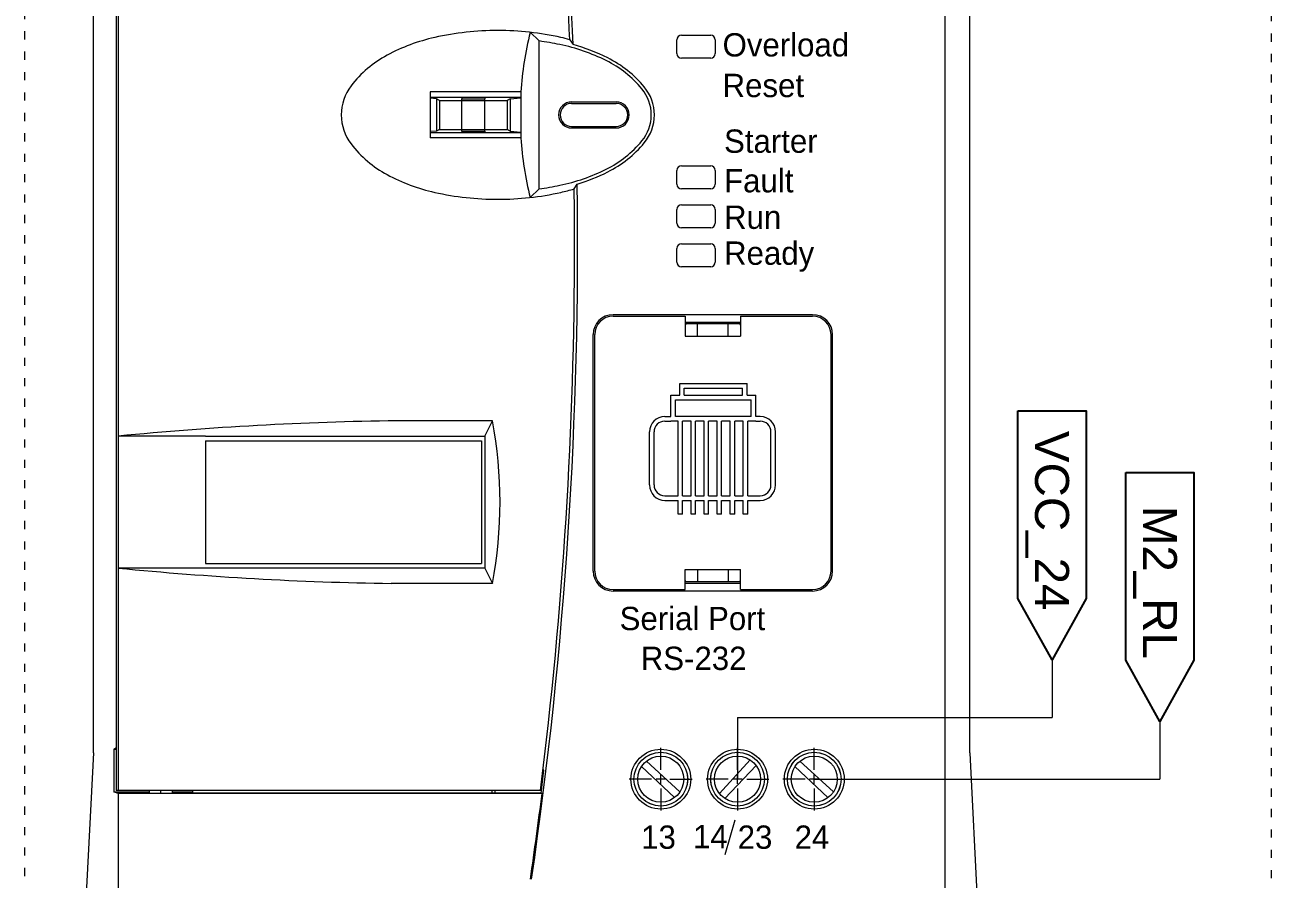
# Model space of a CAD drawing. Header units: millimetres. Extents: x 32696 to 36207, y 16706 to 17911.
# Drawn here: x 35522.5 to 35705.6, y 16907.3 to 17032.9 of the extents above; entities that cross this region are included whole.
import ezdxf
from ezdxf.enums import TextEntityAlignment as Align

# ---------------------------------------------------------------- set-up
doc = ezdxf.new("R2010")
doc.units = ezdxf.units.MM
doc.header["$LTSCALE"] = 0.1
doc.linetypes.add('ACAD_ISO03W100', pattern=[30, 12, -18])
doc.layers.get('0').update_dxf_attribs({"lineweight": 20})
for name, color, linetype, lineweight in [('ALIMENTAÇÃO', 1, 'Continuous', 25), ('ANNOTATION', 252, 'ACAD_ISO03W100', 13), ('COMANDOS', 5, 'Continuous', 25)]:
    doc.layers.add(name, color=color, linetype=linetype, lineweight=lineweight)
doc.styles.add('MtXpl_Humanst521_BT', font='')
doc.styles.get("Standard").update_dxf_attribs({"font": 'arial.ttf'})
doc.styles.get('MtXpl_Humanst521_BT').set_extended_font_data('Humanst521 BT')

# ---------------------------------------------------------------- blocks, each defined once
blk = doc.blocks.new('SSW05')
at = {"lineweight": 9}
for p, q in [((36495.504, 17597.59), (36495.504, 17509.218)), ((36441.52, 17588.939), (36441.52, 17517.87)), ((36441.646, 17588.939), (36441.646, 17517.87)), ((36440.022, 17520.329), (36440.022, 17586.479)), ((36497.127, 17520.329), (36497.127, 17586.479)), ((36468.484, 17567.286), (36469.065, 17566.722)), ((36471.06, 17566.807), (36471.275, 17566.488)), ((36478.046, 17565.897), (36478.046, 17566.797)), ((36478.346, 17567.097), (36480.246, 17567.097)), ((36480.546, 17566.797), (36480.546, 17565.897)), ((36469.065, 17557.086), (36469.065, 17566.722)), ((36480.246, 17565.597), (36478.346, 17565.597)), ((36467.875, 17563.404), (36461.975, 17563.404)), ((36461.975, 17563.404), (36461.975, 17560.404)), ((36461.975, 17563.054), (36467.875, 17563.054)), ((36462.375, 17562.954), (36461.975, 17562.994)), ((36462.375, 17562.954), (36462.375, 17560.854)), ((36462.575, 17562.854), (36462.375, 17562.954)), ((36462.575, 17562.854), (36466.975, 17562.854)), ((36462.575, 17562.854), (36462.575, 17560.954)), ((36462.575, 17562.754), (36462.575, 17561.054)), ((36464.025, 17563.054), (36464.025, 17562.954)), ((36464.025, 17560.854), (36464.025, 17562.954)), ((36464.025, 17562.954), (36465.525, 17562.954)), ((36465.525, 17563.054), (36465.525, 17562.954)), ((36465.525, 17560.854), (36465.525, 17562.954)), ((36467.175, 17562.954), (36466.975, 17562.854)), ((36466.975, 17562.854), (36466.975, 17560.954)), ((36466.975, 17562.754), (36466.975, 17561.054)), ((36467.175, 17562.954), (36467.875, 17563.024)), ((36467.175, 17562.954), (36467.175, 17560.854)), ((36467.875, 17563.404), (36467.875, 17560.404)), ((36471.186, 17562.754), (36474.086, 17562.754)), ((36471.186, 17562.654), (36474.086, 17562.654)), ((36471.186, 17561.154), (36474.086, 17561.154)), ((36471.186, 17561.054), (36474.086, 17561.054)), ((36462.375, 17560.854), (36461.975, 17560.814)), ((36461.975, 17560.754), (36467.875, 17560.754)), ((36467.875, 17560.404), (36461.975, 17560.404)), ((36462.575, 17560.954), (36462.375, 17560.854)), ((36462.575, 17560.954), (36466.975, 17560.954)), ((36464.025, 17560.854), (36464.025, 17560.754)), ((36464.025, 17560.854), (36465.525, 17560.854)), ((36465.525, 17560.854), (36465.525, 17560.754)), ((36467.175, 17560.854), (36466.975, 17560.954)), ((36467.175, 17560.854), (36467.875, 17560.784)), ((36478.046, 17557.388), (36478.046, 17558.288)), ((36478.346, 17558.588), (36480.246, 17558.588)), ((36480.546, 17558.288), (36480.546, 17557.388)), ((36468.484, 17556.522), (36469.065, 17557.086)), ((36471.351, 17557.085), (36471.547, 17557.399)), ((36480.246, 17557.088), (36478.346, 17557.088)), ((36478.046, 17554.848), (36478.046, 17555.748)), ((36478.346, 17556.048), (36480.246, 17556.048)), ((36480.546, 17555.748), (36480.546, 17554.848)), ((36480.246, 17554.548), (36478.346, 17554.548)), ((36478.046, 17552.308), (36478.046, 17553.208)), ((36478.346, 17553.508), (36480.246, 17553.508)), ((36480.546, 17553.208), (36480.546, 17552.308)), ((36480.246, 17552.008), (36478.346, 17552.008)), ((36486.886, 17548.886), (36473.886, 17548.886)), ((36473.886, 17548.786), (36478.586, 17548.786)), ((36478.586, 17548.786), (36478.586, 17547.486)), ((36482.186, 17548.386), (36478.586, 17548.386)), ((36478.636, 17548.286), (36478.586, 17548.186)), ((36482.136, 17548.286), (36478.636, 17548.286)), ((36479.386, 17547.486), (36479.386, 17548.286)), ((36481.386, 17547.486), (36481.386, 17548.286)), ((36482.136, 17548.286), (36482.186, 17548.186)), ((36482.186, 17548.786), (36486.886, 17548.786)), ((36482.186, 17548.786), (36482.186, 17547.486)), ((36472.586, 17532.176), (36472.586, 17547.586)), ((36472.686, 17532.176), (36472.686, 17547.586)), ((36478.586, 17547.486), (36482.186, 17547.486)), ((36488.086, 17532.176), (36488.086, 17547.586)), ((36488.186, 17532.176), (36488.186, 17547.586)), ((36478.225, 17543.644), (36478.225, 17544.391)), ((36478.225, 17544.391), (36482.617, 17544.391)), ((36478.525, 17544.091), (36482.317, 17544.091)), ((36478.525, 17543.644), (36478.525, 17544.091)), ((36482.317, 17543.644), (36482.317, 17544.091)), ((36482.617, 17543.644), (36482.617, 17544.391)), ((36477.653, 17542.246), (36477.653, 17543.644)), ((36477.653, 17543.644), (36478.225, 17543.644)), ((36477.953, 17542.246), (36477.953, 17543.344)), ((36477.953, 17543.344), (36478.525, 17543.344)), ((36478.525, 17543.644), (36482.317, 17543.644)), ((36478.525, 17543.344), (36482.317, 17543.344)), ((36478.525, 17543.344), (36478.525, 17543.344)), ((36482.317, 17543.344), (36482.317, 17543.344)), ((36482.317, 17543.344), (36482.889, 17543.344)), ((36482.617, 17543.644), (36483.189, 17543.644)), ((36482.889, 17542.246), (36482.889, 17543.344)), ((36483.189, 17542.246), (36483.189, 17543.644)), ((36466.02, 17541.97), (36459.796, 17541.97)), ((36465.52, 17540.97), (36466.02, 17541.97)), ((36477.256, 17542.246), (36477.653, 17542.246)), ((36477.256, 17541.946), (36477.653, 17541.946)), ((36478.116, 17541.946), (36477.653, 17541.946)), ((36482.889, 17542.246), (36477.953, 17542.246)), ((36478.116, 17537.086), (36478.116, 17541.946)), ((36478.964, 17541.946), (36478.416, 17541.946)), ((36478.416, 17537.086), (36478.416, 17541.946)), ((36478.964, 17537.086), (36478.964, 17541.946)), ((36479.812, 17541.946), (36479.264, 17541.946)), ((36479.264, 17537.086), (36479.264, 17541.946)), ((36479.812, 17537.086), (36479.812, 17541.946)), ((36480.66, 17541.946), (36480.112, 17541.946)), ((36480.112, 17537.086), (36480.112, 17541.946)), ((36480.66, 17537.086), (36480.66, 17541.946)), ((36481.508, 17541.946), (36480.96, 17541.946)), ((36480.96, 17537.086), (36480.96, 17541.946)), ((36481.508, 17537.086), (36481.508, 17541.946)), ((36482.356, 17541.946), (36481.808, 17541.946)), ((36481.808, 17537.086), (36481.808, 17541.946)), ((36482.356, 17537.086), (36482.356, 17541.946)), ((36483.189, 17541.946), (36482.656, 17541.946)), ((36482.656, 17537.086), (36482.656, 17541.946)), ((36483.474, 17542.246), (36483.189, 17542.246)), ((36483.189, 17541.946), (36483.474, 17541.946)), ((36447.32, 17540.97), (36441.646, 17540.97)), ((36447.32, 17540.97), (36465.52, 17540.97)), ((36465.52, 17540.97), (36465.52, 17532.37)), ((36476.256, 17537.786), (36476.256, 17541.246)), ((36476.556, 17537.786), (36476.556, 17541.246)), ((36484.174, 17537.786), (36484.174, 17541.246)), ((36484.474, 17537.786), (36484.474, 17541.246)), ((36447.32, 17540.67), (36465.32, 17540.67)), ((36447.32, 17540.67), (36447.32, 17532.67)), ((36465.32, 17540.67), (36465.32, 17532.67)), ((36477.256, 17537.086), (36478.116, 17537.086)), ((36477.256, 17536.786), (36478.116, 17536.786)), ((36478.116, 17535.887), (36478.116, 17536.786)), ((36478.416, 17537.086), (36478.964, 17537.086)), ((36478.416, 17535.887), (36478.416, 17536.786)), ((36478.416, 17536.786), (36478.964, 17536.786)), ((36478.964, 17535.887), (36478.964, 17536.786)), ((36479.264, 17537.086), (36479.812, 17537.086)), ((36479.264, 17535.887), (36479.264, 17536.786)), ((36479.264, 17536.786), (36479.812, 17536.786)), ((36479.812, 17535.887), (36479.812, 17536.786)), ((36480.112, 17537.086), (36480.66, 17537.086)), ((36480.112, 17535.887), (36480.112, 17536.786)), ((36480.112, 17536.786), (36480.66, 17536.786)), ((36480.66, 17535.887), (36480.66, 17536.786)), ((36480.96, 17537.086), (36481.508, 17537.086)), ((36480.96, 17535.887), (36480.96, 17536.786)), ((36480.96, 17536.786), (36481.508, 17536.786)), ((36481.508, 17535.887), (36481.508, 17536.786)), ((36481.808, 17537.086), (36482.356, 17537.086)), ((36481.808, 17535.887), (36481.808, 17536.786)), ((36481.808, 17536.786), (36482.356, 17536.786)), ((36482.356, 17535.887), (36482.356, 17536.786)), ((36482.656, 17537.086), (36483.474, 17537.086)), ((36482.656, 17535.887), (36482.656, 17536.786)), ((36482.656, 17536.786), (36483.474, 17536.786)), ((36478.416, 17535.887), (36478.116, 17535.887)), ((36479.264, 17535.887), (36478.964, 17535.887)), ((36480.112, 17535.887), (36479.812, 17535.887)), ((36480.96, 17535.887), (36480.66, 17535.887)), ((36481.808, 17535.887), (36481.508, 17535.887)), ((36482.656, 17535.887), (36482.356, 17535.887)), ((36447.32, 17532.67), (36465.32, 17532.67)), ((36447.32, 17532.37), (36441.646, 17532.37)), ((36465.52, 17532.37), (36447.32, 17532.37)), ((36465.52, 17532.37), (36466.02, 17531.37)), ((36478.586, 17532.276), (36482.186, 17532.276)), ((36478.586, 17530.976), (36478.586, 17532.276)), ((36479.386, 17532.276), (36479.386, 17531.476)), ((36481.386, 17532.276), (36481.386, 17531.476)), ((36482.186, 17530.976), (36482.186, 17532.276)), ((36466.02, 17531.37), (36459.427, 17531.37)), ((36478.636, 17531.476), (36478.586, 17531.576)), ((36482.186, 17531.376), (36478.586, 17531.376)), ((36482.136, 17531.476), (36478.636, 17531.476)), ((36482.136, 17531.476), (36482.186, 17531.576)), ((36473.886, 17530.976), (36478.586, 17530.976)), ((36486.886, 17530.876), (36473.886, 17530.876)), ((36482.186, 17530.976), (36486.886, 17530.976)), ((36441.52, 17520.667), (36441.35, 17520.57)), ((36441.35, 17520.57), (36441.35, 17517.782)), ((36441.35, 17520.57), (36441.52, 17520.57)), ((36476.992, 17519.214), (36476.992, 17520.664)), ((36481.992, 17519.214), (36481.992, 17520.664)), ((36486.992, 17519.214), (36486.992, 17520.664)), ((36440.022, 17520.329), (36439.075, 17501.668)), ((36478.243, 17517.786), (36476.056, 17519.786)), ((36482.82, 17519.864), (36480.82, 17517.678)), ((36488.243, 17517.786), (36486.056, 17519.786)), ((36497.127, 17520.329), (36498.075, 17501.668)), ((36469.383, 17519.197), (36469.319, 17519.197)), ((36469.383, 17519.197), (36469.32, 17519.21)), ((36477.886, 17517.409), (36475.737, 17519.435)), ((36476.992, 17518.314), (36476.992, 17518.914)), ((36483.197, 17519.507), (36481.171, 17517.358)), ((36481.992, 17518.314), (36481.992, 17518.914)), ((36487.886, 17517.409), (36485.737, 17519.435)), ((36486.992, 17518.314), (36486.992, 17518.914)), ((36476.392, 17518.614), (36474.942, 17518.614)), ((36477.292, 17518.614), (36476.692, 17518.614)), ((36476.992, 17518.014), (36476.992, 17516.564)), ((36477.592, 17518.614), (36479.042, 17518.614)), ((36481.392, 17518.614), (36479.942, 17518.614)), ((36482.292, 17518.614), (36481.692, 17518.614)), ((36481.992, 17518.014), (36481.992, 17516.564)), ((36482.592, 17518.614), (36484.042, 17518.614)), ((36486.392, 17518.614), (36484.942, 17518.614)), ((36487.292, 17518.614), (36486.692, 17518.614)), ((36486.992, 17518.014), (36486.992, 17516.564)), ((36487.592, 17518.614), (36489.042, 17518.614)), ((36441.646, 17517.685), (36441.35, 17517.782)), ((36441.35, 17517.782), (36443.673, 17517.782)), ((36469.155, 17517.87), (36441.52, 17517.87)), ((36469.259, 17517.685), (36441.646, 17517.685)), ((36441.646, 17517.685), (36441.646, 17509.218)), ((36443.673, 17517.685), (36443.673, 17517.87)), ((36444.423, 17517.685), (36444.423, 17517.87)), ((36445.173, 17517.685), (36445.173, 17517.87)), ((36445.173, 17517.782), (36446.473, 17517.782)), ((36446.473, 17517.87), (36446.473, 17517.733)), ((36446.473, 17517.733), (36466.015, 17517.733)), ((36466.015, 17517.733), (36466.015, 17517.87)), ((36466.198, 17517.697), (36466.015, 17517.733)), ((36466.198, 17517.697), (36466.198, 17517.87)), ((36469.199, 17517.697), (36466.198, 17517.697)), ((36469.259, 17517.685), (36469.199, 17517.697)), ((36481.819, 17515.932), (36481.169, 17513.677))]:
    blk.add_line(p, q, dxfattribs=at)
for centre, radius in [((36476.996, 17518.614), 1.95), ((36481.996, 17518.614), 1.95), ((36486.996, 17518.614), 1.95), ((36476.992, 17518.614), 1.75), ((36476.996, 17518.614), 1.75), ((36476.992, 17518.614), 1.5), ((36481.992, 17518.614), 1.75), ((36481.996, 17518.614), 1.75), ((36481.992, 17518.614), 1.5), ((36486.992, 17518.614), 1.75), ((36486.996, 17518.614), 1.75), ((36486.992, 17518.614), 1.5)]:
    blk.add_circle(centre, radius, dxfattribs=at)
for centre, radius, start, end in [((36185.793, 17553.404), 285.782, 2.6241, 8.30925), ((36185.793, 17553.404), 285.582, 2.69007, 7.14775), ((36464.899, 17555.154), 12.087, 102.59039, 118.33424), ((36466.375, 17548.547), 18.857, 90, 102.59039), ((36466.375, 17548.547), 18.857, 77.40961, 90), ((36490.097, 17561.904), 22.273, 166.01751, 176.13838), ((36467.85, 17555.154), 12.087, 74.60138, 77.40961), ((36478.346, 17566.797), 0.3, 90, 180), ((36480.246, 17566.797), 0.3, 0, 90), ((36466.375, 17546.962), 19.942, 78.29908, 82.24802), ((36467.907, 17554.363), 12.384, 63.43495, 78.29908), ((36467.907, 17554.363), 12.584, 63.43495, 74.47821), ((36462.656, 17559.314), 7.362, 118.33424, 142.46933), ((36470.234, 17559.017), 7.181, 39.63927, 63.43495), ((36470.234, 17559.017), 7.381, 39.63927, 63.43495), ((36478.346, 17565.897), 0.3, 180, 270), ((36480.246, 17565.897), 0.3, 270, 0), ((36459.284, 17561.904), 3.109, 142.46933, 180), ((36473.72, 17561.904), 2.655, 360, 39.63927), ((36473.72, 17561.904), 2.855, 360, 39.63927), ((36471.186, 17561.904), 0.85, 90, 270), ((36474.086, 17561.904), 0.85, 270, 90), ((36459.284, 17561.904), 3.109, 180, 217.53067), ((36471.186, 17561.904), 0.75, 90, 270), ((36474.086, 17561.904), 0.75, 270, 90), ((36473.72, 17561.904), 2.655, 320.36073, 0), ((36473.72, 17561.904), 2.855, 320.36073, 0), ((36490.097, 17561.904), 22.273, 183.86162, 193.98249), ((36462.656, 17564.494), 7.362, 217.53067, 241.66576), ((36470.234, 17564.791), 7.181, 296.56505, 320.36073), ((36470.234, 17564.791), 7.381, 296.56505, 320.36073), ((36464.899, 17568.654), 12.087, 241.66576, 257.40961), ((36467.907, 17569.445), 12.384, 281.70092, 296.56505), ((36467.907, 17569.445), 12.584, 286.81005, 296.56505), ((36478.346, 17558.288), 0.3, 90, 180), ((36480.246, 17558.288), 0.3, 0, 90), ((36185.793, 17553.404), 285.782, 351.69075, 0.80093), ((36466.375, 17576.846), 19.942, 277.75198, 281.70092), ((36467.85, 17568.654), 12.087, 282.59039, 286.83441), ((36185.793, 17553.404), 285.582, 0, 0.73849), ((36478.346, 17557.388), 0.3, 180, 270), ((36480.246, 17557.388), 0.3, 270, 0), ((36466.375, 17575.261), 18.857, 257.40961, 270), ((36466.375, 17575.261), 18.857, 270, 282.59039), ((36478.346, 17555.748), 0.3, 90, 180), ((36480.246, 17555.748), 0.3, 0, 90), ((36478.346, 17554.848), 0.3, 180, 270), ((36480.246, 17554.848), 0.3, 270, 0), ((36185.793, 17553.404), 285.582, 352.85225, 0), ((36185.793, 17553.404), 285.582, 352.85225, 0), ((36478.346, 17553.208), 0.3, 90, 180), ((36480.246, 17553.208), 0.3, 0, 90), ((36478.346, 17552.308), 0.3, 180, 270), ((36480.246, 17552.308), 0.3, 270, 0), ((36473.886, 17547.586), 1.3, 90, 180), ((36486.886, 17547.586), 1.3, 0, 90), ((36473.886, 17547.586), 1.2, 90, 180), ((36486.886, 17547.586), 1.2, 0, 90), ((36462.6, 17325.853), 216.134, 90.74329, 95.56366), ((36438.18, 17536.67), 28.34, 349.22138, 10.77862), ((36477.256, 17541.246), 1, 90, 180), ((36477.256, 17541.246), 0.7, 90, 180), ((36483.474, 17541.246), 1, 0, 90), ((36483.474, 17541.246), 0.7, 0, 90), ((36477.256, 17537.786), 1, 180, 270), ((36477.256, 17537.786), 0.7, 180, 270), ((36483.474, 17537.786), 1, 270, 0), ((36483.474, 17537.786), 0.7, 270, 0), ((36462.655, 17747.363), 216.018, 264.41863, 269.14371), ((36473.886, 17532.176), 1.3, 180, 270), ((36473.886, 17532.176), 1.2, 180, 270), ((36486.886, 17532.176), 1.3, 270, 0), ((36486.886, 17532.176), 1.2, 270, 0), ((36185.653, 17553.374), 285.782, 352.82846, 353.13146), ((36185.718, 17553.403), 285.782, 351.69104, 352.82018)]:
    blk.add_arc(centre, radius, start, end, dxfattribs=at)
at = {"lineweight": 9, "style": 'MtXpl_Humanst521_BT'}
for s, p in [('Overload', (36481.019, 17565.711)), ('Reset', (36481.019, 17563.063)), ('Starter', (36481.115, 17559.435)), ('Fault', (36481.115, 17556.857)), ('Run', (36481.115, 17554.478)), ('Ready', (36481.115, 17552.136)), ('Serial Port', (36474.312, 17528.325)), ('RS-232', (36475.686, 17525.73)), ('13', (36475.715, 17514.075)), ('14', (36479.094, 17514.114)), ('23', (36482.004, 17514.075)), ('24', (36485.714, 17514.075))]:
    blk.add_text(s, height=1.52, dxfattribs=at).set_placement(p)
blk = doc.blocks.new('COMMAND_TAG')
blk.add_lwpolyline([(34954.4, 17316.02), (34954.4, 17306.02), (34981.99, 17306.02), (34991.02, 17311.02), (34981.99, 17316.02), (34954.4, 17316.02)])
blk.add_attdef('NAME', text='', height=5).set_placement((34970.55, 17311.02), align=Align.MIDDLE_CENTER)

msp = doc.modelspace()

# ---------------------------------------------------------------- linework, layer by layer
at = {"layer": 'ALIMENTAÇÃO', "lineweight": 20}
for p, q in [((35673.43, 16939.58), (35673.43, 16931.1)), ((35627.2, 16931.1), (35673.43, 16931.1)), ((35627.2, 16931.1), (35627.2, 16922.02))]:
    msp.add_line(p, q, dxfattribs=at)
at = {"layer": 'ANNOTATION', "lineweight": 20}
msp.add_lwpolyline([(35522.46, 17157.65), (35705.63, 17157.65), (35705.63, 16805.79), (35522.46, 16805.79)], close=True, dxfattribs=at)
at = {"layer": 'COMANDOS', "lineweight": 20}
for p in [(35689.29, 16930.5), (35638.49, 16922.02)]:
    msp.add_line(p, (35689.29, 16922.02), dxfattribs=at)

# ---------------------------------------------------------------- block references
at = {"xscale": 2.256004297963733, "yscale": 2.256004297963733, "zscale": 2.256004297963733}
msp.add_blockref('SSW05', (-46676.33, -22600.04), dxfattribs=at)
at = {"layer": 'ALIMENTAÇÃO', "lineweight": 20}
ref = msp.add_blockref('COMMAND_TAG', (52984.45, 51930.6), dxfattribs=dict(at, xscale=-1, rotation=90))
ref.add_attrib('NAME', 'VCC_24', dxfattribs={"layer": '0', "height": 5, "rotation": 270}).set_placement((35673.43, 16960.04), align=Align.MIDDLE_CENTER)
at = {"layer": 'COMANDOS', "lineweight": 20}
ref = msp.add_blockref('COMMAND_TAG', (53000.31, 51921.52), dxfattribs=dict(at, xscale=-1, rotation=90))
ref.add_attrib('NAME', 'M2_RL', dxfattribs={"layer": '0', "height": 5, "rotation": 270}).set_placement((35689.29, 16950.96), align=Align.MIDDLE_CENTER)

doc.saveas('drawing.dxf')
